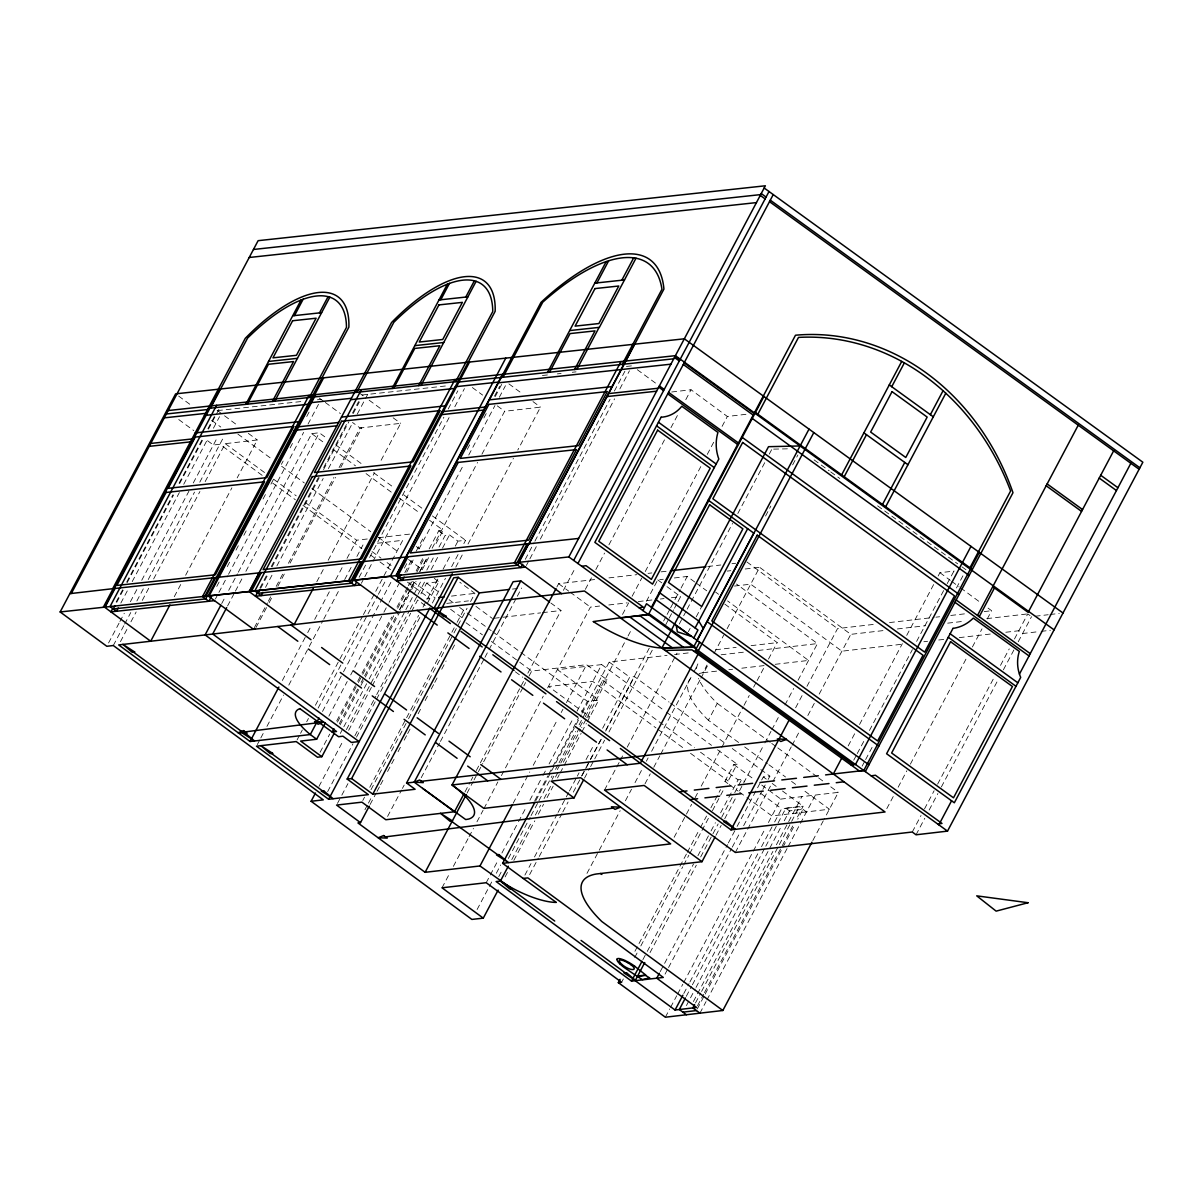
<?xml version="1.0" encoding="UTF-8"?>
<svg xmlns="http://www.w3.org/2000/svg" width="1203" height="1203" viewBox="0 0 1203 1203"><rect width="100%" height="100%" fill="white"/><g stroke="black" fill="none" stroke-linecap="round" stroke-linejoin="round"><path stroke-width="0.75" stroke-dasharray="5 3.75" d="M116.165 601.966L123.157 588.763M126.646 582.177L172.946 494.734M179.052 483.185L202.645 438.644M207.878 428.749L215.743 413.892M116.751 602.342L123.744 589.139M127.232 582.553L173.533 495.11M179.638 483.561L203.232 439.02M208.465 429.125L218.946 409.321M120.841 603.079L127.834 589.876M132.195 581.635L179.367 492.538M183.728 484.298L208.194 438.103M213.427 428.208L219.547 416.659M108.556 642.973L119.037 623.184M119.909 621.53L124.285 613.289M130.39 601.741L137.383 588.538M141.743 580.282L188.916 491.2M193.292 482.959L217.427 437.351M113.293 645.53L123.774 625.725M124.646 624.086L130.766 612.538M136.871 600.989L143.864 587.786M148.24 579.545L194.525 492.102M199.773 482.208L223.908 436.599M120.45 641.635L127.428 628.432M130.932 621.831L136.165 611.936M142.285 600.387L149.262 587.184M153.638 578.944L199.924 491.501M205.172 481.606L225.262 443.666L257.262 439.967L237.171 477.907M174.285 596.688L181.262 583.485M185.638 575.245L231.923 487.801M216.766 586.447L220.254 579.846M227.247 566.643L229.863 561.696M235.983 550.147L238.6 545.2M243.848 535.305L247.337 528.703M263.051 499.004L265.683 494.057M270.916 484.162L274.419 477.561M281.397 464.358L283.141 461.065M290.134 447.862L292.75 442.915M306.735 416.524L310.224 409.922M215.412 599.004L218.044 594.056M218.916 592.402L227.653 575.906M228.525 574.267L303.637 432.388M308.013 424.133L318.494 404.343M221.713 603.56L225.202 596.959M228.705 590.357L237.442 573.861M238.314 572.207L311.682 433.636L319.276 432.749L326.81 438.298M227.562 605.966L234.54 592.778M235.412 591.124L242.404 577.921M245.893 571.335L319.276 432.749M259.893 588.011L266.871 574.808M271.246 566.553L318.404 477.471M323.652 467.576L347.231 423.035M352.479 413.14L358.584 401.591M260.66 588.357L267.637 575.154M272.013 566.914L319.186 477.817M323.547 469.576L348.885 421.727M353.246 413.486L359.366 401.937M265.532 587.365L272.525 574.177M276.885 565.921L323.186 478.493M328.419 468.599L352.885 422.403M357.246 414.148L367.727 394.358M254.374 627.62L267.472 602.883M268.344 601.229L270.961 596.282M276.209 586.387L283.186 573.184M288.434 563.29L333.848 477.501M339.096 467.606L360.058 428.012L400.674 423.336L379.712 462.929M256.013 627.47L268.254 604.372M269.126 602.718L271.743 597.771M277.863 586.222L284.84 573.034M290.088 563.124L335.502 477.35M340.75 467.441L361.712 427.847L360.058 428.012L352.494 422.448M316.81 581.711L323.802 568.523M328.178 560.267L374.464 472.839M282.374 680.462L306.84 634.267M307.712 632.613L311.201 626.011M314.69 619.41L329.547 591.365M335.652 579.816L343.517 564.974M347.02 558.372L356.614 540.222L367.577 538.959M257.337 744.537L259.953 739.589M260.825 737.935L263.442 732.988M266.946 726.386L283.547 695.048M288.78 685.139L322.84 620.808M323.727 619.154L339.441 589.455M344.69 579.56L352.539 564.718M356.915 556.463L363.02 544.914M359.126 577.26L366.118 564.057M369.607 557.455L443.862 417.23M448.223 408.975L457.832 390.84M361.366 583.29L363.983 578.342M364.855 576.688L449.591 416.659M454.824 406.764L464.433 388.614M297.081 739.92L299.697 734.958M300.57 733.319L302.314 730.01M306.69 721.77L308.434 718.462M315.412 705.274L362.584 616.177M363.456 614.538L402.764 540.297L377.471 543.245M318.118 708.101L342.569 661.906M343.441 660.267L377.516 595.921M378.389 594.267L386.253 579.425M322.524 711.454L342.614 673.515M343.487 671.86L391.531 581.124M494.463 396.208L499.711 386.298M404.388 568.132L407.005 563.169M467.29 449.351L469.907 444.403M483.877 417.997L486.493 413.05M495.23 396.554L503.095 381.712M328.87 716.161L347.216 681.515M350.705 674.913L383.02 613.876M383.907 612.222L388.268 603.966M389.14 602.327L398.749 584.177M404.87 572.628L411.847 559.425M416.223 551.185L423.2 537.982M406.734 572.162L414.599 557.305M418.96 549.064L463.516 464.929M468.749 455.02L494.959 405.531M499.32 397.291L505.44 385.742M320.103 752.281L329.712 734.131M336.705 720.943L356.795 682.988M357.667 681.349L361.156 674.748M362.028 673.094L391.727 617.004M396.975 607.109L407.456 587.305M408.328 585.666L410.073 582.357M416.193 570.808L423.17 557.621M337.426 722.146L357.517 684.191M358.389 682.552L361.877 675.951M362.75 674.297L394.193 614.913M397.697 608.312L411.667 581.906M416.9 572.011L424.764 557.169M429.14 548.914L438.749 530.779L443.095 530.237L434.358 546.733M399.817 609.259L410.313 589.47M411.185 587.816L414.674 581.214M419.907 571.32L426.9 558.117M432.148 548.222L477.561 462.433M481.937 454.193L504.643 411.291L540.508 407.14L517.801 450.027M339.306 723.71L357.652 689.063M361.141 682.462L363.757 677.515M364.629 675.86L398.704 611.53M399.576 609.876L414.418 581.831M419.667 571.936L427.531 557.079M340.028 724.913L360.118 686.958M360.99 685.319L364.479 678.718M365.351 677.063L410.779 591.274M411.652 589.635L416.012 581.38M422.133 569.831L429.125 556.643M340.329 733.424L342.945 728.477M343.817 726.823L368.283 680.642M369.156 678.988L404.975 611.35M405.847 609.695L421.561 580.011M426.809 570.102L433.787 556.914M439.035 547.004L445.155 535.455L449.501 534.929L457.937 541.139L465.591 540.312L463.847 543.606M346.434 729.604L409.321 610.823M410.193 609.169L417.185 595.966M418.058 594.327L425.05 581.124M431.155 569.575L438.148 556.372M442.509 548.132L449.501 534.929M318.96 786.431L343.426 740.236M348.659 730.341L371.381 687.439M372.253 685.785L410.674 613.199M411.561 611.56L417.667 600.011L426.689 606.628M420.915 593.876L426.599 583.154L438.764 581.741L427.23 603.545M354.87 735.815L375.832 696.221M376.704 694.567L418.629 615.38M423.005 607.139L426.494 600.538M427.366 598.883L437.847 579.094M443.095 569.184L450.96 554.342M455.32 546.102L457.937 541.139M327.652 791.604L352.975 743.77M356.479 737.168L375.682 700.868M376.569 699.229L420.238 616.733M432.403 603.004L445.501 578.252M451.621 566.703L458.614 553.5M455.787 567.154L462.764 553.966M468.012 544.057L513.425 458.283M337.457 803.424L340.945 796.822M341.817 795.183L347.938 783.634M362.78 800.506L364.524 797.213M369.772 787.303L451.005 633.891M451.877 632.237L456.253 623.981M457.125 622.342L464.975 607.485M370.99 789.694L407.667 720.402M408.539 718.762L453.095 634.628M453.967 632.973L467.065 608.222M470.553 601.62L474.929 593.38L459.787 582.237M364.93 809.739L367.562 804.792M368.434 803.138L371.922 796.536M370.103 804.506L376.223 792.957M377.095 791.318L379.712 786.371M380.584 784.717L383.216 779.77M387.577 771.514L394.569 758.311M398.058 751.725L400.674 746.777M404.178 740.176L406.794 735.228M407.667 733.574L410.283 728.627M418.148 713.77L421.636 707.184M425.14 700.582L427.757 695.635M431.245 689.033L433.877 684.086M434.749 682.432L437.366 677.484M441.727 669.229L446.102 660.988M452.208 649.44L454.839 644.492M387.577 816.446L401.561 790.04M402.434 788.401L404.178 785.093M525.305 559.32L534.042 542.824M534.914 541.185L610.041 399.306M614.402 391.05L624.883 371.261M526.373 565.44L529.004 560.493M529.876 558.839L536.854 545.651M540.358 539.049L614.598 398.825M619.846 388.915L629.455 370.78M421.215 777.724L439.561 743.093M440.433 741.439L484.102 658.943M484.974 657.304L516.418 597.906M517.29 596.267L521.666 588.011M556.869 587.004L558.613 583.696L595.891 579.395M563.38 590.372L575.605 567.275M464.959 791.98L470.193 782.085M471.065 780.431L472.824 777.138M476.313 770.537L523.485 681.454M527.846 673.199L561.034 610.507L550.914 603.064M467.05 793.123L473.17 781.574M474.042 779.92L477.546 773.318M478.418 771.679L482.779 763.424M483.651 761.77L522.959 687.545M523.831 685.89L525.576 682.582M529.079 675.996L531.696 671.048L586.538 664.703L606.989 679.77L581.666 727.62M585.35 589.365L591.455 577.816M595.831 569.575L604.568 553.079M608.929 544.824L664.838 439.245M670.943 427.697L678.808 412.855M685.8 399.652L691.033 389.757L727.349 416.464L747.619 414.133M442.012 887.799L449.877 872.957M453.381 866.355L468.223 838.311M469.095 836.656L473.471 828.416M476.959 821.814L483.08 810.266M483.952 808.611L497.831 781.98M501.41 775.619L543.26 696.191M547.621 687.936L590.432 607.109L599.62 606.041M513.155 803.273L529.756 771.935M533.245 765.334L557.711 719.138M561.199 712.537L562.944 709.244M566.448 702.642L586.538 664.703M622.522 614.417L628.643 602.868M632.131 596.282L641.74 578.132M645.244 571.53L701.138 465.952M707.259 454.403L714.236 441.2M722.101 426.358L727.349 416.464M486.207 882.716L498.433 859.619M501.922 853.017L517.651 823.333M518.523 821.679L526.388 806.837M529.876 800.236L542.102 777.138M542.974 775.484L545.606 770.537M549.094 763.935L573.545 717.74M577.049 711.153L601.695 664.597L664.883 711.048M477.11 909.528L488.463 888.085M489.335 886.431L492.839 879.829M496.328 873.243L500.689 864.987M534.764 800.642L547.861 775.905M548.733 774.251L578.432 718.161M581.681 712.026L587.365 701.304L598.763 700.026L587.214 721.83M535.816 800.657L550.673 772.612M551.545 770.958L581.244 714.868M582.117 713.214L609.199 662.071L667.063 655.379M498.764 876.611L502.252 870.01M508.373 858.461L530.207 817.228M531.079 815.574L538.072 802.371M538.944 800.732L552.042 775.98M555.53 769.379L558.162 764.431M559.034 762.777L575.62 731.439M579.124 724.838L602.703 680.296L606.989 679.77M552.072 779.499L553.816 776.206M557.305 769.604L559.936 764.657M560.809 763.003L579.154 728.356M580.026 726.717L584.387 718.462M585.26 716.808L627.184 637.62M628.056 635.981L631.56 629.38M646.402 601.335L657.755 579.891L663.289 579.244M511.786 859.589L531.876 821.649M535.365 815.048L540.613 805.153M544.102 798.551L551.094 785.348M555.455 777.108L558.072 772.161M563.32 762.266L580.793 729.259M505.11 876.897L507.741 871.949M513.846 860.401L534.809 820.807M538.312 814.205L543.545 804.311M547.034 797.709L553.154 786.16M557.515 777.92L559.275 774.612M560.147 772.973L581.109 733.379M581.981 731.725L586.342 723.484M524.899 875.107L531.004 863.559M534.508 856.957L557.215 814.07M558.087 812.416L568.568 792.627M569.44 790.972L576.432 777.77M577.305 776.13L579.049 772.822M586.041 759.634L593.906 744.777M602.643 728.281L629.71 677.139L634.462 676.627L669.063 702.071M581.515 776.085L585.876 767.845M586.763 766.191L589.38 761.243M590.252 759.589L601.605 738.146M605.966 729.89L649.65 647.409M663.62 621.019L666.236 616.056M667.124 614.417L669.74 609.47M670.612 607.816L674.101 601.214M674.973 599.56L680.221 589.665M681.093 588.011L687.214 576.463L694.702 581.981M529.636 874.596L538.373 858.1M539.245 856.461L561.966 813.559M562.839 811.905L568.072 802.01M573.32 792.115L581.169 777.273M582.057 775.619L589.906 760.777M590.778 759.123L602.147 737.68M605.635 731.078L634.462 676.627M584.508 778.146L589.756 768.251M590.628 766.597L604.598 740.206M608.959 731.95L652.643 649.47M665.74 624.718L668.357 619.771M669.229 618.116L673.605 609.876M674.477 608.222L677.094 603.274M677.966 601.62L680.597 596.673L666.327 586.177M679.289 624.041L682.778 617.44M683.665 615.786L686.281 610.838M687.154 609.199L732.567 523.41M737.815 513.516L764.897 462.373M769.258 454.117L771.875 449.17M604.523 790.055L615.876 768.597M616.748 766.958L619.38 762.01M620.252 760.356L622.868 755.409M627.229 747.153L677.018 653.124M688.372 631.68L690.131 628.372M696.236 616.823L701.484 606.929M765.574 516.027L770.807 506.132M792.642 464.884L797.89 454.99M586.974 873.378L620.162 810.687M625.41 800.792L631.515 789.243M635.019 782.642L642.868 767.8M646.372 761.198L648.116 757.89M651.605 751.304L692.582 674.387M694.071 671.575L697.048 665.966M699.033 673.59A110.014 35.098 27.9 0 1 702.928 672.733L706.973 665.064M645.019 783.8L650.252 773.89M653.755 767.303L659.861 755.755M660.733 754.101L700.041 679.86M700.913 678.206L707.905 665.018M714.026 653.47L723.635 635.319M727.123 628.718L759.634 567.32L850.822 634.342L886.22 630.252M738.627 742.492L708.372 720.251L717.289 703.394A110.014 35.098 27.9 0 1 698.477 678.402M674.146 837.303L691.62 804.311M695.108 797.709L697.725 792.762M701.229 786.16L743.153 706.973M744.025 705.319L749.274 695.424M753.634 687.169L756.251 682.221M757.123 680.567L764.988 665.725M768.476 659.124L777.213 642.628L724.717 604.041M634.928 951.302L686.462 853.965M687.334 852.31L699.56 829.213M700.432 827.559L706.552 816.025M710.913 807.769L720.522 789.619M724.898 781.379L733.815 764.522L737.093 764.146L728.161 780.988L724.898 781.379L727.83 783.529M621.605 982.265L623.349 978.956M634.703 957.513L637.319 952.565M640.823 945.964L682.748 866.777M683.62 865.137L688.853 855.228M689.725 853.589L701.093 832.13M701.966 830.491L708.943 817.288M712.447 810.687L723.8 789.243M642.883 959.663L646.387 953.062M647.259 951.408L693.545 863.98M697.92 855.724L710.146 832.626M711.018 830.987L715.394 822.732M720.627 812.837L738.101 779.845L741.725 779.409L744.687 781.589M650.011 952.626L696.311 865.198M700.672 856.942L718.146 823.95M721.635 817.348L733.875 794.251M734.747 792.612L741.725 779.409M715.95 835.303L721.183 825.408M724.687 818.807L736.041 797.363M739.529 790.762L763.995 744.567M764.867 742.928L770.973 731.379M771.845 729.725L778.837 716.522M784.957 704.973L793.694 688.477M798.055 680.236L817.469 643.575L736.507 584.056M795.619 707.785L802.612 694.582M806.972 686.342L837.544 628.598L874.671 624.282M660.236 971.603L663.74 965.001M664.612 963.362L727.499 844.581M728.371 842.927L736.236 828.085M737.108 826.431L763.319 776.943L769.86 776.176L768.115 779.484M665.033 974.144L667.665 969.197M668.537 967.543L731.424 848.762M732.296 847.123L740.161 832.265M743.649 825.664L761.995 791.018M762.867 789.379L767.228 781.123M735.334 852.461L772.025 783.168M772.897 781.529L791.243 746.883M792.115 745.228L799.98 730.386M807.845 715.529L814.822 702.341M819.198 694.086L850.822 634.342M665.349 1017.212L669.725 1008.956M670.597 1007.317L676.703 995.768M677.575 994.114L682.823 984.219M683.695 982.565L764.928 829.138M768.416 822.536L780.837 799.093L838.326 792.371L824.16 819.123M683.785 993.528L689.033 983.633M689.905 981.979L758.04 853.303M761.529 846.701L773.755 823.604M774.642 821.95L781.619 808.762L803.168 806.221L796.191 819.408M686.296 996.325L691.514 986.415M692.402 984.776L764.897 847.844M765.785 846.205L785.86 808.251L799.424 806.657L806.491 811.89L829.393 809.228L802.16 789.213M686.432 1005.558L695.154 989.046M696.041 987.407L780.762 827.378M784.251 820.777L789.499 810.882L803.002 809.303L797.769 819.198M693.409 1001.528L772.897 851.408M776.386 844.807L801.905 796.612M695.469 1002.971L700.717 993.076M701.59 991.422L778.461 846.25M779.333 844.596L799.424 806.657M697.484 1005.828L703.59 994.279M704.462 992.625L792.687 826.01M697.304 1008.926L704.296 995.723M705.169 994.069L794.266 825.799M699.935 1013.152L706.041 1001.603M706.913 999.949L787.273 848.175M788.145 846.536L815.423 795.033M848.19 745.935L855.183 732.732M859.559 724.477L902.355 643.65M906.716 635.395L933.799 584.252M938.16 576.011L939.919 572.703L954.235 571.064M853.739 760.161L856.476 755.198M857.228 753.559L864.34 740.341M869.453 730.462L912.385 649.62M916.626 641.379L943.829 590.222M947.197 583.635L955.182 568.778M812.807 840.566L823.288 820.777M862.145 766.146L864.762 761.198M865.634 759.544L872.626 746.341M956.475 587.981L963.468 574.778M886.791 808.672L893.784 795.484M898.145 787.228L906.882 770.732M910.385 764.131L967.152 656.898M972.4 647.003L982.009 628.853M987.242 618.959L991.618 610.718L987.182 607.455M912.28 832.01L921.017 815.514M924.505 808.912L934.114 790.762M937.603 784.161L994.385 676.928M1000.505 665.379L1009.242 648.883M1014.475 638.988L1027.768 613.891L1030.279 615.741M916.039 834.792L924.776 818.281M929.152 810.04L937.874 793.544M941.378 786.942L998.144 679.71M1003.392 669.815L1013.873 650.011M1018.234 641.77L1031.527 616.673M806.491 811.89L771.92 815.935L746.943 797.574M671.71 391.998L691.033 389.757M378.524 537.711L409.561 534.132M426.373 598.989L429.847 598.583L407.185 581.936M451.441 596.102L474.929 593.38M512.463 589.079L517.982 588.432M608.944 577.891L636.913 574.658M648.086 573.38L651.815 572.944M661.139 571.861L666.733 571.23M707.755 566.493L720.792 564.989M731.98 563.696L735.71 563.26M446.764 603.395L468.478 600.883M727.213 571.094L730.822 570.673M745.228 569.004L759.634 567.32M674.327 577.966L687.214 576.463M734.507 586.056L750.702 584.177L841.905 651.199L903.363 644.086M494.253 618.252L540.628 612.883M542.493 612.658L561.034 610.507M608.823 604.974L627.229 602.853M638.267 601.575L652.988 599.861M660.357 599.019L664.026 598.598M671.394 597.741L680.597 596.673M889.513 622.568L934.069 617.395M935.919 617.169L939.633 616.748M950.776 615.455L967.483 613.515M984.189 611.575L991.618 610.718M674.537 654.507L691.334 652.567M715.605 649.755L736.146 647.379M751.078 645.65L777.213 642.628M897.393 628.958L925.333 625.725M947.678 623.154L964.445 621.214M986.791 618.628L1027.768 613.891M601.695 664.597L557.5 669.68L598.763 700.026M1035.227 616.237L1048.189 614.733M1050.039 614.507L1059.302 613.44M721.108 654.793L743.349 652.206M758.161 650.477L817.469 643.575M923.859 641.725L927.573 641.289M938.761 639.996L944.34 639.349M959.242 637.635L990.911 633.966M1005.813 632.252L1018.851 630.748L1022.61 633.515L1039.272 631.575M1041.121 631.364L1050.384 630.297M702.928 672.718L717.74 671.003M728.868 669.71L732.567 669.274M741.83 668.191L764.07 665.605M775.183 664.312L808.536 660.432L727.574 600.914M586.583 717.244L589.846 716.883L548.583 686.537L592.763 681.454L655.951 727.905M217.487 410.599L300.75 401.591M317.412 399.787L321.111 399.396M362.088 394.99L448.644 385.652M542.418 375.486L548.027 374.885M557.365 373.877L561.094 373.471M572.297 372.268L576.042 371.862M626.462 366.434L632.071 365.832M773.649 449.125L789.634 448.779M814.115 459.892L829.228 470.824M830.732 471.922L839.799 478.493M877.588 505.846L957.678 563.846M961.949 566.824L966.084 569.831M438.749 530.779L445.155 535.455M785.86 808.251L792.988 813.469M939.919 572.703L950.25 580.312M951.723 581.395L959.122 586.823M960.595 587.906L981.272 603.109M637.334 369.712L656.432 383.757M746.898 561.966L837.544 628.598M696.206 583.079L706.702 590.808M360.178 393.607L363.186 395.802M369.171 400.208L382.674 410.118M393.17 417.832L400.674 423.336M319.246 398.028L323.772 401.366M325.291 402.464L340.404 413.576M335.863 444.945L363.02 464.914M373.577 472.674L394.689 488.192M403.742 494.854L421.847 508.147M432.403 515.922L465.591 540.312M311.682 433.636L325.276 443.621M332.825 449.185L355.486 465.832M366.058 473.606L391.742 492.493M399.291 498.042L420.433 513.591M429.501 520.252L443.095 530.237M609.199 662.071L629.71 677.139M763.319 776.943L766.266 779.108M772.176 783.439L776.597 786.702M782.506 791.033L803.168 806.221M733.815 764.522L754.386 779.649M761.74 785.048L780.837 799.093M729.304 784.612L738.116 791.093M739.589 792.175L745.469 796.491M475.952 606.387L492.403 618.477M237.848 434.072L272.585 459.606M281.652 466.268L304.314 482.929M311.863 488.478L370.78 531.771M378.343 537.32L399.486 552.869M408.554 559.53L422.148 569.53M434.238 578.402L438.764 581.741M426.599 583.154L438.614 591.981M449.125 599.711L453.636 603.034M459.651 607.44L465.651 611.861M467.155 612.974L491.2 630.643M492.704 631.74L587.365 701.304M225.262 443.666L264.525 472.523M273.577 479.185L296.224 495.831M305.291 502.493L356.614 540.222M450.614 609.304L462.584 618.101M466.012 622.763L482.433 634.838M491.38 641.425L518.252 661.169M519.756 662.267L531.696 671.048M262.164 475.35L219.863 444.268L213.382 445.005L205.848 439.471M272.735 483.125L295.397 499.771M302.945 505.32L361.862 548.628M370.93 555.29L373.953 557.515M379.998 561.951L390.569 569.726M515.335 671.785L522.839 677.304M508.899 383.877L522.448 393.847M532.989 401.591L540.508 407.14M472.358 387.546L482.629 395.095M497.305 405.892L504.643 411.291M715.59 592.087L718.582 594.297M657.755 579.891L664.898 585.139M558.613 583.696L568.733 591.154M570.177 592.207L590.432 607.109M717.289 703.394L770.236 742.326M771.755 743.439L776.296 746.777M777.8 747.89L817.138 776.807M818.657 777.92L824.702 782.371M830.762 786.822L838.326 792.371M744.672 746.943L767.364 763.619M768.882 764.732L785.529 776.973M791.574 781.424L796.115 784.762M670.567 703.184L726.221 744.101M732.251 748.522L759.319 768.431M760.822 769.544L769.86 776.176M666.387 712.161L711.514 745.334M717.529 749.77L737.093 764.146M760.943 793.544L781.619 808.762M602.703 680.296L694.477 747.77M700.492 752.191L738.101 779.845M416.298 546.523L419.321 548.748M657.455 729.003L684.537 748.913M690.552 753.349L728.161 780.988M178.645 396.073L192.194 406.028M211.758 420.418L220.796 427.05M372.043 551.56L381.065 558.192M387.08 562.613L393.095 567.034M412.644 581.41L435.185 597.996M178.751 419.561L193.803 430.629M217.096 410.298L223.036 414.689M224.525 415.787L237.923 425.682M248.329 433.366L257.262 439.967M708.372 720.251A110.014 35.098 27.9 0 1 692.973 676.342M696.552 668.688A110.014 35.098 27.9 0 1 699.71 661.349"/><path stroke-width="1.5" d="M1019.437 674.116L1130.85 463.29M315.472 793.018L311.111 801.273L323.276 799.86L113.293 645.53L106.811 646.282L60.15 611.966L175.638 393.847L684.327 338.81L1063.001 613.004M69.849 593.65L71.308 593.485L258.119 240.675L765.349 185.788L568.839 556.929L60.15 611.966M71.308 593.485L112.691 588.703L245.247 338.359A130.51 52.752 -53.5 0 1 348.87 327.156L216.314 577.485M103.263 607.304L113.142 588.658M104.39 607.199L220.059 389.05M105.127 607.109L115.007 588.447M210.465 408.163L247.562 338.118A128.104 51.789 -53.5 0 1 346.464 327.411L309.366 397.456M216.6 405.291L110.044 606.553L116.48 611.319L118.225 608.026M112.676 608.568L110.917 611.861L214.54 600.658M115.007 605.635L113.262 608.944L205.683 598.914L207.427 595.605M245.818 404.343L301.081 299.968M247.337 404.178L268.464 364.268L293.547 361.562L272.419 401.456M294.494 315.592L303.186 299.171M319.487 312.885L328.118 296.585M274.735 401.216L329.863 297.111M169.909 604.944L150.691 641.229L118.691 644.928L250.059 741.499L310.299 734.552L316.645 739.244L325.381 722.747M309.066 395.336L202.495 596.598L208.901 601.289L211.517 596.342M204.826 596.312L214.705 577.666M205.969 596.192L215.848 577.545M323.622 377.847L208.134 595.966L253.487 629.274L255.141 629.124M220.841 605.199L205.112 634.898L336.524 731.514L332.178 732.041L299.848 708.627M226.675 607.62L212.705 634.011L359.035 741.574L351.381 742.416L342.93 736.191L338.584 736.732L332.178 732.041L333.923 728.732M249.547 591.485L259.427 572.823M251.427 591.274L261.307 572.613M356.75 392.328L393.847 322.284A128.104 51.789 -53.5 0 1 492.749 311.577L455.666 381.637M361.381 389.652L254.81 590.929L261.156 595.62L262.916 592.327M258.134 591.305L255.517 596.252L360.494 584.929M259.788 590.011L258.028 593.305L351.637 583.184L353.381 579.891M392.103 388.509L447.366 284.149M393.622 388.343L414.749 348.434L439.832 345.727L418.704 385.637M440.779 299.773L449.471 283.352M465.772 297.066L474.403 280.75M313.321 588.312L294.103 624.613L150.691 641.229L104.571 607.169M421.035 385.381L476.147 281.276M250.059 741.499L278.885 687.048M454.975 379.531L348.419 580.808L354.765 585.5L356.509 582.207M351.111 580.493L360.99 561.831M352.253 580.372L362.133 561.711M112.691 588.703L362.614 561.666L495.155 311.321A130.51 52.752 -53.5 0 0 391.531 322.539L249.111 591.56L208.134 595.966L209.157 595.816L315.727 394.554L166.721 410.704M469.546 362.043L354.058 580.177L398.073 612.568M763.92 396.434L648.417 614.553L620.507 617.996L661.861 647.936L695.214 647.199L649.861 614.357L620.778 617.725L584.478 591.019L294.103 624.613L249.111 591.56L390.283 576.282L505.771 358.148M319.036 718.056L310.299 734.552A49.925 15.925 27.9 0 1 299.923 708.642M502.493 374.374L395.937 575.635L402.373 580.402L404.118 577.109M396.328 575.59L540.974 302.404A169.818 68.646 -53.5 0 1 663.921 289.096L529.064 543.786M398.103 575.41L407.892 556.899M502.989 377.276L542.733 302.209A172.149 69.579 -53.5 0 1 661.951 289.306L622.207 364.374M399.261 576.026L396.629 580.974L525.5 567.094M400.9 574.718L399.155 578.026L517.726 565.199L519.47 561.891M508.794 589.5L479.365 592.914L458.178 577.305L453.742 577.771L347.171 779.048L368.359 794.642L328.63 799.273L256.465 746.191L296.209 741.559L317.487 757.228L321.833 756.702L334.058 733.604M547.485 372.464L606.222 261.532M549.576 372.238L570.027 333.592L595.004 330.885L574.553 369.532M596.959 282.9L608.688 260.735M328.63 799.273L429.952 607.891M452.283 573.756L433.952 608.402L390.283 576.282M347.171 779.048L351.622 778.582L458.178 577.305M621.816 280.209L633.695 257.803M576.944 369.276L599.124 327.381M636.011 258.179L599.38 327.351L569.666 330.569M351.622 778.582L372.81 794.175L479.365 592.914M534.944 802.296L502.628 863.348L523.155 878.401L527.891 877.904L663.289 977.438L631.53 981.107L496.132 881.558L500.433 881.047L509.741 889.017L512.072 888.701L479.967 865.965L425.125 872.31L357.953 822.942L360.494 822.657L369.231 806.16M621.004 361.547L514.448 562.824L520.944 567.575L522.688 564.282M517.2 562.523L527.004 544.012M518.643 562.357L528.433 543.861M634.492 344.223L519.004 562.342L561.636 593.665M372.81 794.175L415.095 789.273L406.569 783.003L513.125 581.726L520.779 580.899L549.47 601.996M406.569 783.003L414.223 782.161L520.779 580.899M555.997 588.658L452.042 784.973L456.313 788.236M573.681 560.433L769.018 191.518M577.921 563.5L773.243 194.585M360.494 822.657L336.569 805.078L361.908 802.16L385.832 819.739L454.478 811.769L464.087 793.634M425.125 872.31L466.178 794.777M479.967 865.965L512.283 804.927M642.898 610.553L646.507 603.741L868.927 764.792M500.433 881.047L508.298 866.19M311.111 801.273L471.877 919.423L483.275 918.145L498.132 890.1M651.424 607.32L795.499 335.216A239.292 207.502 82 0 1 1012.986 492.704L865.318 771.604M757.845 414.208L798.506 337.411A242.916 210.645 82 0 1 1010.61 490.989L969.949 567.786M661.861 647.936L885.047 811.98L730.973 829.859L640.327 763.243L452.042 784.973L483.862 808.371L574.026 797.935L583.635 779.8M695.108 627.966L747.664 528.688M693.77 637.966L697.966 630.041L655.62 599.38M697.018 640.327L753.77 533.109L708.191 500.102M809.017 429.11L693.529 647.229L661.936 647.951A65.503 20.887 27.9 0 1 593.38 621.62M696.026 649.034L699.635 642.222M813.814 432.569L698.326 650.688L693.951 651.304M697.981 654.357L640.327 763.243L620.327 748.492M841.649 474.884L901.724 361.411M844.205 476.734L866.461 434.704M891.739 386.704L904.355 362.87M811.92 842.22L722.838 1010.49L665.349 1017.212L618.327 982.64L620.071 979.347M882.506 504.463L904.761 462.433M930.37 414.674L943.062 390.719M631.53 981.107L642.011 961.302M885.679 506.764L945.799 393.231M644.778 962.535L635.169 980.671L675.063 1010.024L696.612 1007.482L656.748 978.204L659.364 973.257M722.838 1010.49L601.801 921.513A110.014 35.098 27.9 0 1 596.357 873.995L701.981 861.694L715.078 836.957M730.973 829.859L789.499 719.334M675.063 1010.024L682.913 995.182M685.409 997.964L679.304 1009.528L686.417 1014.73M694.597 1004.625L692.853 1007.934L699.935 1013.152M825.604 774.897L833.348 773.98L842.085 757.469M970.986 546.373L855.498 764.491L851.122 765.108L691.936 649.861L665.319 650.432L661.936 647.951L768.506 446.689L800.1 445.952M851.243 765.093L859.528 771.093L863.784 770.491L979.272 552.372M977.513 615.44L1078.234 425.2M979.242 616.703L994.46 587.966M1113.647 450.839L1028.129 612.342L992.716 586.703M938.836 824.837L951.573 800.792M701.981 861.694L604.523 790.055L644.146 785.439L735.334 852.461L912.28 832.01L916.039 834.792L947.513 831.123L1142.85 462.208L764.176 188.014M414.223 782.161L419.667 779.98L423.306 782.627L414.223 782.161L454.478 811.769M581.771 566.297L586.026 565.696L643.304 607.169L639.049 607.771M593.29 621.575L620.778 617.725M871.152 775.845L875.423 775.243L941.979 823.438L937.723 824.04M645.47 975.377L638.086 976.415L638.507 977.182M245.322 731.845L316.299 722.928M385.486 836.867L613.274 808.1M679.274 791.86L687.018 790.927M738.116 785.033L752.642 783.318M759.995 782.521L774.521 780.792M689.905 799.649L697.65 798.732M748.732 792.822L763.258 791.108M770.612 790.311L785.138 788.597M836.235 782.702L843.98 781.77M682.928 1012.144L696.432 1010.565M438.794 597.575L444.223 596.944M670.462 570.793L705.89 566.703M316.645 739.244L300.645 741.093L321.833 756.702M421.486 781.303L779.033 740.191M502.628 863.348L670.657 843.904L580.643 777.74L551.2 781.153L574.026 797.935M618.327 982.64L621.605 982.265L486.207 882.716L442.012 887.799L483.275 918.145M716.161 787.559L730.853 785.89M781.785 779.935L796.461 778.281M833.348 773.98L863.784 770.491M814.281 785.213L828.972 783.559M803.724 777.409L818.341 775.755M694.281 790.07L708.898 788.416M792.401 787.739L807.018 786.085M704.913 797.86L719.529 796.206M726.792 795.348L741.409 793.694M253.457 249.472L760.687 194.6M249.216 257.487L756.446 202.6M292.705 315.787L321.622 312.66M438.99 299.953L467.922 296.825M594.778 283.141L624.492 279.923M268.51 361.456L297.442 358.329M414.809 345.637L443.727 342.509M208.149 408.418L458.057 381.366M457.636 382.178L673.74 358.795M166.36 413.982L207.563 409.531M164.315 417.847L205.518 413.396M455.215 386.764L498.809 382.043M308.765 402.9L351.426 398.283M498.388 382.84L670.898 364.178M204.405 415.501L308.028 404.283M350.69 399.667L454.313 388.449M489.38 399.847L612.327 386.554M195.172 432.93L298.795 421.712M341.457 417.095L445.08 405.892M295.953 427.08L338.614 422.464M608.583 393.592L658.161 388.238M441.997 411.712L485.606 406.99M150.766 443.441L191.969 438.975M294.194 430.418L336.855 425.802M440.388 414.764L483.982 410.043M607.019 396.569L656.582 391.201M149.217 446.343L190.435 441.877M578.628 538.433L362.614 561.666M314.705 394.704L675.409 355.667L1054.084 629.861M645.59 975.438L649.47 977.813M761.228 193.548L766.085 197.066M770.281 200.179L1139.888 467.802M769.499 201.653L1139.106 469.275M760.251 195.397L765.108 198.901M1100.715 475.275L1117.918 487.726M1099.226 478.072L1116.429 490.523M1047.136 483.922L1082.55 509.561M1046.159 485.771L1081.572 511.41M889.273 384.915L933.317 416.809M863.904 432.839L907.949 464.734M754.822 412.027L972.325 569.5M684.146 362.855L754.055 413.471M675.003 356.404L679.845 359.923M674.447 357.471L679.289 360.975M683.289 364.479L753.198 415.11M751.664 417.997L969.152 575.485M741.619 436.96L959.122 594.447M956.174 599.996L1030.279 653.65M668.537 392.358L738.447 442.975M659.379 385.922L664.221 389.426M658.733 387.14L663.59 390.644M667.74 393.847L737.65 444.463M954.956 602.297L1029.061 655.951M658.447 422.238L716.176 464.027M950.129 633.755L1017.843 682.793M656.552 425.817L714.281 467.606M948.28 637.259L1015.994 686.296M706.943 621.56L878.852 746.04M659.289 592.477L698.763 621.064L703.259 628.537M568.839 556.929L947.513 831.123M696.101 651.003L853.333 764.792M639.635 615.56L683.71 647.47M629.455 616.748L672.251 647.74M600.492 873.483L601.861 874.461M422.659 788.371L465.726 819.559L468.553 819.078A57.338 18.286 27.9 0 0 456.268 788.236M451.26 821.123L497.711 854.747M523.155 878.401L556.297 902.415A51.624 16.466 27.9 0 1 500.553 881.077M638.462 977.152L642.357 979.573L649.665 977.889M444.99 616.462L724.823 821.514M430.313 608.838L450.373 623.575M460.944 631.38L482.192 646.973M556.538 701.635L577.786 717.229M588.357 725.033L609.605 740.627M417.17 610.357L437.23 625.094M479.681 656.297L501.019 671.951M511.576 679.755L532.824 695.349M607.094 749.95L627.244 764.762M290.9 624.974L310.96 639.71M385.306 694.387L406.554 709.981M417.125 717.785L438.373 733.379M480.809 764.567L500.884 779.303M308.434 649.034L329.682 664.627M340.254 672.447L361.501 688.041M435.847 742.702L457.095 758.296M467.666 766.1L487.726 780.837M510.929 888.852L554.733 921.047M581.064 940.415L625.139 972.791M133.458 652.146L243.908 733.153M271.442 753.454L322.434 790.852M492.824 654.763L514.102 670.432M524.734 678.236L545.921 693.83M447.862 632.898L469.05 648.492M543.455 703.154L564.643 718.762M575.275 726.552L596.462 742.161M321.592 647.515L342.78 663.109M353.396 670.913L374.584 686.522M449.005 741.168L470.193 756.777M372.223 695.89L393.411 711.499M404.043 719.304L425.23 734.898M277.803 626.492L297.818 641.244M634.853 966.4L645.755 975.016L636.823 976.114L624.387 967.633A24.075 7.684 27.9 0 1 620.267 964.205M616.989 959.332A6.872 2.195 27.9 0 1 620.688 958.866A12 3.835 27.9 0 1 625.049 960.505M616.928 959.272A11.97 3.82 27.9 0 0 617.74 961.423A17.113 5.459 27.9 0 0 620.162 964.189M631.319 965.032A7.489 2.391 27.9 0 1 633.109 969.558A7.489 2.391 27.9 0 1 623.786 965.949A13.444 4.286 27.9 0 1 621.244 963.783A10.406 3.323 27.9 0 1 619.665 961.964M628.357 963.062A10.12 3.233 27.9 0 1 631.259 965.001M628.387 963.047A11.519 3.669 27.9 0 0 624.928 961.272A8.105 2.586 27.9 0 0 622.026 960.235A5.669 1.804 27.9 0 0 619.199 960.535A8.135 2.601 27.9 0 0 619.575 961.934M625.094 960.535A19.007 6.06 27.9 0 1 630.342 963.317A17.985 5.729 27.9 0 1 634.913 966.4M166.044 492.463L116.826 585.44L215.367 574.778L264.585 481.801L166.044 492.463M195.292 437.08L168.164 488.313L266.78 477.651L293.908 426.418L195.292 437.08M292.615 320.75L272.976 357.847L296.449 355.306L316.103 318.209L292.615 320.75M312.329 476.644L263.111 569.605L361.652 558.944L410.87 465.982L312.329 476.644M341.577 421.261L314.464 472.493L413.08 461.817L440.193 410.584L341.577 421.261M438.915 304.915L419.261 342.028L442.749 339.487L462.388 302.374L438.915 304.915M458.208 462.403L410.253 552.974L528.613 540.162L576.568 449.591L458.208 462.403M488.869 404.373L460.253 458.403L578.688 445.591L607.304 391.561L488.869 404.373M594.989 288.585L575.124 326.118L598.899 323.547L618.763 286.013L594.989 288.585M661.109 417.215L594.853 542.358L652.567 584.147L718.823 459.02A36.947 32.045 82 0 1 717.95 432.433L681.8 406.253A35.834 31.083 82 0 1 661.109 417.215M657.635 430.148L598.793 541.29L651.364 579.365L710.206 468.223L657.635 430.148M709.62 504.764L668.492 582.447L701.755 606.538L742.883 528.839L709.62 504.764M742.657 442.463L712.853 498.764L924.686 652.146L954.49 595.846L742.657 442.463M757.213 535.185L711.815 620.913L877.649 740.973L923.032 655.259L757.213 535.185M892.04 391.637L870.641 432.057L905.769 457.486L927.167 417.08L892.04 391.637M952.987 628.372L886.596 753.74L954.325 802.777L1020.7 677.394A32.481 28.165 82 0 1 1019.317 651.409L973.287 618.071A44.361 38.466 82 0 1 952.987 628.372M950.565 641.71L891.634 753.003L953.513 797.815L1012.445 686.507L950.565 641.71M323.472 722.011L318.133 724.251L314.539 721.605L323.472 722.011M383.667 835.544L378.223 837.724L387.216 838.115L383.667 835.544M620.447 807.183L615.004 809.363L611.455 806.792L620.447 807.183M243.592 730.597L238.104 732.777L247.096 733.183L243.592 730.597M786.386 739.394L780.792 741.514L777.303 738.943L786.386 739.394M1028.069 902.731L996.129 911.137L976.716 895.844L1028.069 902.731M446.133 616.297L443.802 616.628L434.313 608.673L446.133 616.297M323.577 790.687L321.246 791.018L333.066 798.642L323.577 790.687M452.463 820.957L450.057 821.288L440.433 813.273L452.463 820.957M498.899 854.581L496.508 854.912L508.448 862.521L498.899 854.581M134.661 651.981L132.165 652.252L122.841 644.342L134.661 651.981M245.201 733.048L242.765 733.304L254.525 740.943L245.201 733.048M272.675 753.364L270.239 753.619L260.81 745.649L272.675 753.364M726.026 821.348L723.589 821.604L735.454 829.318L726.026 821.348M626.432 972.686L623.996 972.956L635.77 980.595L626.432 972.686M691.244 636.342L677.364 631.831L676.221 625.455L691.244 636.342"/></g></svg>
